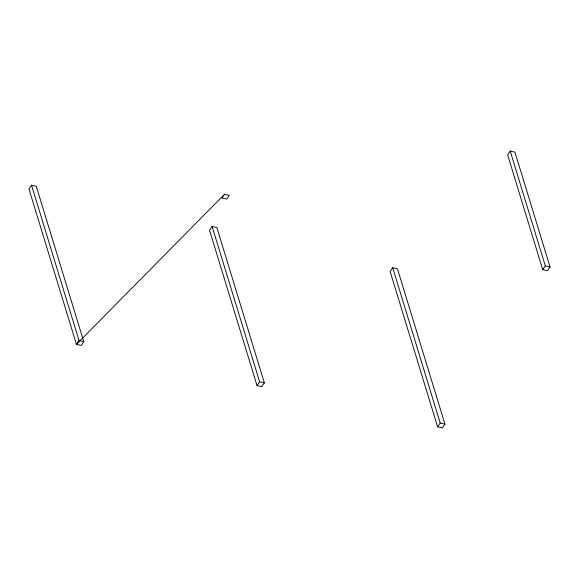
<?xml version="1.0" encoding="UTF-8"?>
<svg xmlns="http://www.w3.org/2000/svg" width="579" height="579" viewBox="0 0 579 579"><rect width="100%" height="100%" fill="white"/><g stroke="black" fill="none" stroke-linecap="round" stroke-linejoin="round"><path stroke-width="0.87" d="M31.527 185.215L28.95 189.007L76.442 344.346L81.198 345.431L83.774 341.646L36.282 186.3L31.527 185.215L79.019 340.561L76.442 344.346L224.58 194.233L229.327 195.318L226.751 199.111L222.003 198.025L224.58 194.233M212.117 226.454L209.54 230.247L257.033 385.585L261.78 386.671L264.357 382.878L216.864 227.54L212.117 226.454L259.609 381.793L257.033 385.585M392.7 267.693L390.123 271.486L437.615 426.824L442.37 427.91L444.947 424.118L397.455 268.779L392.7 267.693L440.192 423.032L437.615 426.824M510.215 151.09L507.638 154.882L542.718 269.64L547.473 270.726L550.05 266.933L514.963 152.176L510.215 151.09L545.295 265.848L542.718 269.64M545.295 265.848L550.05 266.933M79.019 340.561L83.774 341.646M259.609 381.793L264.357 382.878M440.192 423.032L444.947 424.118"/></g></svg>
